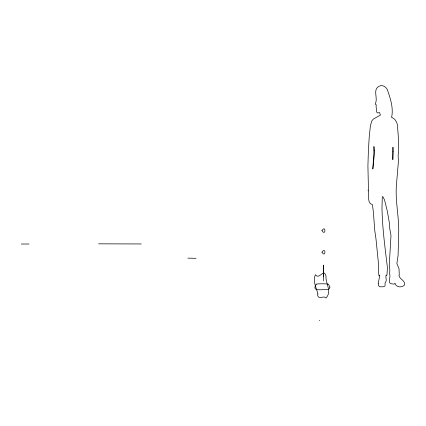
<?xml version="1.0" encoding="UTF-8"?>
<svg xmlns="http://www.w3.org/2000/svg" width="426" height="426" viewBox="0 0 426 426"><rect width="100%" height="100%" fill="white"/><g stroke="black" fill="none" stroke-linecap="round" stroke-linejoin="round"><path stroke-width="0.64" d="M319.324 320.56L319.612 320.235M21.3 244.045L29 244.002M98.582 243.832L141.283 243.954M187.919 258.145L196.035 258.31M323.638 265.084L323.638 280.862M323.425 265.51L323.425 276.368M378.24 283.279L378.48 285.58L379.694 286.789L383.15 286.789L385.019 286.032L385.104 282.715C387.516 280.793 385.195 277.645 386.089 275.121L386.664 275.659L386.957 274.855L387.442 267.698C385.045 247.788 382.356 228.15 381.989 208.096L382.292 196.721L382.862 196.652L384.54 199.911L387.383 211.424L389.54 224.033L389.763 228.778L390.988 235.514L389.257 265.105L389.801 269.599L389.662 274.482L390.003 275.175L389.391 281.511L389.668 282.816L390.924 283.716L394.114 284.137L394.939 283.258L396.137 285.415C398.48 287.582 402.522 287.326 404.604 284.898C405.531 280.484 399.625 279.435 398.912 275.462L399.274 275.084L399.029 268.795L396.862 263.486L398.076 255.643L398.614 235.173C399.545 218.187 394.961 201.28 396.478 184.378L398.422 161.411L398.108 154.931L398.667 153.019L398.246 135.601L397.383 124.685L396.611 122.225L394.785 119.344L391.398 117.028L391.739 116.761C393.507 107.496 390.291 98.177 387.282 89.508C385.727 86.542 382.095 84.428 378.9 86.297C372.42 89.891 378.315 98.23 375.29 103.79L375.551 104.476L376.296 104.828L376.083 106.511L376.749 112.256L377.5 112.954L379.577 112.576L380.423 115.084L373.224 119.163L371.776 121.027L370.402 125.691L369.166 137.699L368.389 150.884L367.915 165.879L368.447 189.746L368.101 190.007L368.218 190.843L368.469 190.678L368.399 197.281L369.022 201.306L370.327 203.639L372.478 204.661L373.416 212.654L374.768 230.546L375.993 238.997L378.741 266.282L378.283 269.839L378.986 275.851L379.838 275.159L378.24 283.279M317.865 294.025L317.668 295.82C319.378 299.877 323.792 295.042 325.997 298.035C332.371 291.325 325.224 283.317 325.997 275.867L324.932 273.577L323.813 272.88C321.055 273.726 318.089 278.764 315.357 274.754C312.418 281.304 316.502 287.72 317.865 294.025M321.934 230.514C325.56 236.904 326.22 224.523 321.934 230.514M321.934 252.144C325.56 258.529 326.22 246.153 321.934 252.144M393.022 151.72L392.825 159.649L392.964 147.178L393.022 151.72M329.921 287.151L329.522 288.514L328.494 289.456C324.463 288.775 310.517 292.699 316.268 284.36L316.103 284.147L318.387 283.849L323.046 283.775A70.508 70.476 0 0 1 328.494 284.147L329.921 287.151M374.049 150.719L372.83 169.031L374.326 154.574L373.953 146.496L374.049 150.719"/></g></svg>
